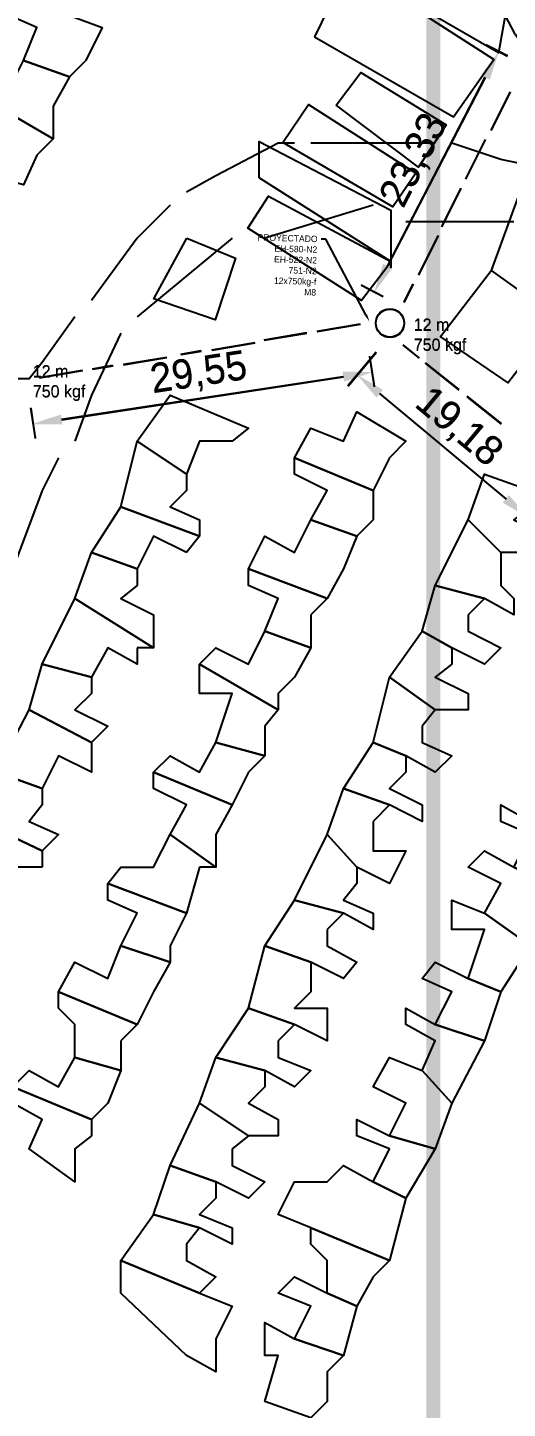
# Model space of a CAD drawing. Header units: millimetres. Extents: x -3588 to 75209, y -3737 to 38254.
# Drawn here: x 6571 to 6612.4, y 5770.2 to 5889.1 of the extents above; entities that cross this region are included whole.
import ezdxf
from ezdxf import colors
from ezdxf.entities.mleader import LeaderData, LeaderLine
from ezdxf.math import Vec2, Vec3

# ---------------------------------------------------------------- set-up
doc = ezdxf.new("R2010")
doc.units = ezdxf.units.MM
doc.linetypes.add('CONTINUA', pattern=[0])
doc.layers.add('Mancheta', color=255, linetype='Continuous')
doc.layers.add('P', color=253, linetype='Continuous')
doc.dimstyles.new('ISO-25', dxfattribs={"dimtxt": 2.5, "dimasz": 2.5, "dimexe": 1.25, "dimexo": 0.625, "dimtad": 1, "dimtxsty": 'Standard', "dimcen": 2.5, "dimadec": 0, "dimazin": 0, "dimtfac": 1, "dimtmove": 0, "dimatfit": 3, "dimfxl": 1, "dimarcsym": 0})

# ---------------------------------------------------------------- blocks, each defined once
blk = doc.blocks.new('*D203')
at = {"color": 0, "lineweight": -2, "transparency": 16777216}
for p, q in [((6601.03, 5861.17), (6598.61, 5858.27)), ((6601.34, 5857.63), (6612.23, 5848.55)), ((6615.76, 5848.89), (6613.35, 5845.99))]:
    blk.add_line(p, q, dxfattribs=at)
at = {"color": 0, "transparency": 16777216}
for points in [[(6601.6, 5857.95), (6601.07, 5857.31), (6599.41, 5859.23)], [(6612.49, 5848.87), (6611.96, 5848.23), (6614.15, 5846.95)]]:
    blk.add_solid(points, dxfattribs=at)
at = {"layer": 'Defpoints', "color": 0, "transparency": 16777216}
for p in [(6601.43, 5861.65), (6616.16, 5849.37), (6614.15, 5846.95)]:
    blk.add_point(p, dxfattribs=at)
at = {"color": 0, "transparency": 16777216, "insert": (6608.11, 5854.69), "char_height": 2.5, "attachment_point": 5, "rotation": 320.2117}
blk.add_mtext('19,18', dxfattribs=at)
blk = doc.blocks.new('*D204')
at = {"color": 0, "lineweight": -2, "transparency": 16777216}
for p, q in [((6600.47, 5860.85), (6600.87, 5858.24)), ((6573.94, 5855.4), (6598.21, 5859.1)), ((6571.26, 5856.4), (6571.65, 5853.79))]:
    blk.add_line(p, q, dxfattribs=at)
at = {"color": 0, "transparency": 16777216}
for points in [[(6598.15, 5859.51), (6598.27, 5858.68), (6600.68, 5859.47)], [(6573.87, 5855.81), (6574, 5854.99), (6571.47, 5855.02)]]:
    blk.add_solid(points, dxfattribs=at)
at = {"layer": 'Defpoints', "color": 0, "transparency": 16777216}
for p in [(6600.38, 5861.47), (6600.68, 5859.47), (6571.16, 5857.02)]:
    blk.add_point(p, dxfattribs=at)
at = {"color": 0, "transparency": 16777216, "insert": (6585.76, 5859.31), "char_height": 2.5, "attachment_point": 5, "rotation": 8.6616}
blk.add_mtext('29,55', dxfattribs=at)
blk = doc.blocks.new('*D208')
at = {"color": 0, "lineweight": -2, "transparency": 16777216}
for p, q in [((6612.36, 5886.7), (6610.49, 5887.67)), ((6602.02, 5868.6), (6610.45, 5884.88)), ((6601.63, 5865.99), (6599.76, 5866.96))]:
    blk.add_line(p, q, dxfattribs=at)
at = {"color": 0, "transparency": 16777216}
for points in [[(6610.08, 5885.07), (6610.82, 5884.69), (6611.6, 5887.1)], [(6601.65, 5868.79), (6602.39, 5868.41), (6600.87, 5866.38)]]:
    blk.add_solid(points, dxfattribs=at)
at = {"layer": 'Defpoints', "color": 0, "transparency": 16777216}
for p in [(6611.6, 5887.1), (6612.91, 5886.42), (6602.18, 5865.7)]:
    blk.add_point(p, dxfattribs=at)
at = {"color": 0, "transparency": 16777216, "insert": (6604.38, 5877.7), "char_height": 2.5, "attachment_point": 5, "rotation": 62.6155}
blk.add_mtext('23,33', dxfattribs=at)
blk = doc.blocks.new('*D805')
at = {"color": 0, "lineweight": -2, "transparency": 16777216}
for p, q in [((6601.04, 5861.13), (6598.63, 5858.23)), ((6601.35, 5857.59), (6612.24, 5848.52)), ((6615.78, 5848.86), (6613.36, 5845.96))]:
    blk.add_line(p, q, dxfattribs=at)
at = {"color": 0, "transparency": 16777216}
for points in [[(6601.61, 5857.91), (6601.08, 5857.27), (6599.43, 5859.19)], [(6612.51, 5848.84), (6611.97, 5848.2), (6614.16, 5846.92)]]:
    blk.add_solid(points, dxfattribs=at)
at = {"layer": 'Defpoints', "color": 0, "transparency": 16777216}
for p in [(6601.44, 5861.61), (6616.18, 5849.34), (6614.16, 5846.92)]:
    blk.add_point(p, dxfattribs=at)
at = {"color": 0, "transparency": 16777216, "insert": (6608.13, 5854.65), "char_height": 2.5, "attachment_point": 5, "rotation": 320.2117}
blk.add_mtext('19,18', dxfattribs=at)
blk = doc.blocks.new('*D806')
at = {"color": 0, "lineweight": -2, "transparency": 16777216}
for p, q in [((6600.48, 5860.81), (6600.88, 5858.2)), ((6573.95, 5855.36), (6598.22, 5859.06)), ((6571.27, 5856.36), (6571.66, 5853.75))]:
    blk.add_line(p, q, dxfattribs=at)
at = {"color": 0, "transparency": 16777216}
for points in [[(6598.16, 5859.47), (6598.28, 5858.65), (6600.69, 5859.44)], [(6573.89, 5855.77), (6574.01, 5854.95), (6571.48, 5854.98)]]:
    blk.add_solid(points, dxfattribs=at)
at = {"layer": 'Defpoints', "color": 0, "transparency": 16777216}
for p in [(6600.39, 5861.43), (6600.69, 5859.44), (6571.17, 5856.98)]:
    blk.add_point(p, dxfattribs=at)
at = {"color": 0, "transparency": 16777216, "insert": (6585.77, 5859.27), "char_height": 2.5, "attachment_point": 5, "rotation": 8.6616}
blk.add_mtext('29,55', dxfattribs=at)
blk = doc.blocks.new('*D810')
at = {"color": 0, "lineweight": -2, "transparency": 16777216}
for p, q in [((6612.37, 5886.66), (6610.5, 5887.63)), ((6602.03, 5868.56), (6610.46, 5884.84)), ((6601.64, 5865.95), (6599.77, 5866.92))]:
    blk.add_line(p, q, dxfattribs=at)
at = {"color": 0, "transparency": 16777216}
for points in [[(6610.09, 5885.03), (6610.83, 5884.65), (6611.61, 5887.06)], [(6601.66, 5868.75), (6602.4, 5868.37), (6600.88, 5866.34)]]:
    blk.add_solid(points, dxfattribs=at)
at = {"layer": 'Defpoints', "color": 0, "transparency": 16777216}
for p in [(6611.61, 5887.06), (6612.93, 5886.38), (6602.19, 5865.66)]:
    blk.add_point(p, dxfattribs=at)
at = {"color": 0, "transparency": 16777216, "insert": (6604.39, 5877.66), "char_height": 2.5, "attachment_point": 5, "rotation": 62.6155}
blk.add_mtext('23,33', dxfattribs=at)

msp = doc.modelspace()

# ---------------------------------------------------------------- linework, layer by layer
at = {"color": 10}
for p, q in [((6610.956, 5880.309), (6612.619, 5883.624)), ((6610.968, 5880.271), (6612.63, 5883.586)), ((6608.774, 5876.128), (6610.469, 5879.508)), ((6608.785, 5876.09), (6610.48, 5879.47)), ((6606.699, 5872.009), (6608.361, 5875.324)), ((6606.71, 5871.971), (6608.372, 5875.286)), ((6604.719, 5867.86), (6606.413, 5871.24)), ((6604.73, 5867.822), (6606.425, 5871.201)), ((6603.448, 5865.486), (6604.246, 5867.076)), ((6603.46, 5865.448), (6604.257, 5867.038)), ((6595.954, 5863.006), (6599.682, 5863.634)), ((6595.965, 5862.968), (6599.694, 5863.595)), ((6591.404, 5862.248), (6595.061, 5862.864)), ((6591.415, 5862.21), (6595.072, 5862.826)), ((6584.22, 5861.02), (6585.975, 5861.316)), ((6584.231, 5860.982), (6585.986, 5861.278)), ((6586.886, 5861.397), (6590.615, 5862.024)), ((6586.898, 5861.358), (6590.626, 5861.986)), ((6603.336, 5861.81), (6604.726, 5860.699)), ((6603.347, 5861.772), (6604.737, 5860.661)), ((6576.606, 5859.759), (6578.36, 5860.055)), ((6576.617, 5859.721), (6578.372, 5860.016)), ((6579.272, 5860.135), (6583, 5860.763)), ((6579.283, 5860.097), (6583.012, 5860.725)), ((6605.257, 5860.273), (6608.154, 5857.959)), ((6605.268, 5860.235), (6608.166, 5857.92)), ((6572.021, 5859.012), (6575.749, 5859.64)), ((6572.032, 5858.974), (6575.76, 5859.602)), ((6608.855, 5857.387), (6611.809, 5855.027)), ((6608.866, 5857.349), (6611.82, 5854.989))]:
    msp.add_line(p, q, dxfattribs=at)
at = {"color": 3}
for points in [[(6599.725, 5894.989), (6601.767, 5896.655), (6612.302, 5890.981), (6611.576, 5886.967), (6598.684, 5894.435), (6599.725, 5894.989)], [(6595.726, 5888.36), (6607.721, 5881.465), (6611.172, 5886.39), (6598.684, 5894.435), (6595.726, 5888.36)], [(6597.587, 5882.454), (6599.717, 5885.276), (6607.085, 5880.761), (6604.697, 5877.119), (6597.587, 5882.454)], [(6593.003, 5879.235), (6595.225, 5882.51), (6604.451, 5876.599), (6602.485, 5873.707), (6593.003, 5879.235)], [(6590.961, 5876.211), (6590.961, 5879.33), (6602.299, 5873.42), (6602.299, 5868.987), (6590.961, 5876.211)], [(6601.949, 5868.468), (6599.77, 5865.64), (6589.977, 5871.854), (6591.774, 5874.628), (6602.299, 5868.987), (6602.299, 5868.468), (6602.299, 5868.987), (6601.949, 5868.468)], [(6610.975, 5868.206), (6613.425, 5874.902), (6620.541, 5870.815), (6616.686, 5864.146), (6610.975, 5868.206), (6606.582, 5862.5), (6612.403, 5858.55), (6616.686, 5864.146)], [(6584.714, 5871.018), (6588.921, 5869.282), (6587.183, 5863.982), (6581.879, 5865.764), (6584.714, 5871.018)]]:
    msp.add_lwpolyline(points, dxfattribs=at)
at = {"color": 10}
for centre in [(6602.229, 5863.703), (6602.24, 5863.664)]:
    msp.add_circle(centre, 1.222, dxfattribs=at)
at = {"layer": 'P', "const_width": 1.2}
msp.add_lwpolyline([(6605.975, -522.389), (6605.975, 8803.839)], dxfattribs=at)
at = {"layer": 'P', "color": 200}
for points in [[(6576.024, 5886.322), (6574.615, 5884.914), (6570.662, 5886.322), (6571.799, 5889.155), (6569.254, 5890.275), (6570.662, 5891.684), (6577.432, 5889.155), (6576.024, 5886.322)], [(6573.207, 5882.369), (6573.207, 5879.553), (6566.437, 5883.506), (6567.846, 5884.914), (6569.254, 5883.506), (6570.662, 5886.322), (6574.615, 5884.914), (6573.207, 5882.369)], [(6571.799, 5878.144), (6570.662, 5875.6), (6566.437, 5876.72), (6567.846, 5879.553), (6565.013, 5880.961), (6566.437, 5883.506), (6573.207, 5879.553), (6571.799, 5878.144)]]:
    msp.add_lwpolyline(points, dxfattribs=at)
at = {"layer": 'P'}
for points in [[(6594.006, 5879.2), (6592.598, 5879.2), (6587.236, 5876.367), (6584.692, 5874.959)], [(6606.137, 5879.2), (6602.184, 5879.2), (6595.414, 5879.2)], [(6618.556, 5876.367), (6611.786, 5877.791), (6607.561, 5879.2)], [(6583.283, 5873.839), (6580.451, 5871.006), (6576.498, 5865.645)], [(6600.775, 5873.839), (6591.461, 5871.006)], [(6612.922, 5872.414), (6603.608, 5872.414)], [(6588.645, 5871.006), (6580.451, 5864.236)], [(6575.089, 5864.236), (6572.273, 5860.283), (6571.137, 5858.875), (6569.728, 5858.875), (6566.912, 5858.875)], [(6579.042, 5862.828), (6576.498, 5857.467), (6575.089, 5853.514)], [(6588.645, 5853.514), (6585.812, 5853.514), (6584.692, 5850.681), (6580.451, 5853.514), (6583.283, 5857.467), (6590.053, 5854.634), (6588.645, 5853.514)], [(6602.184, 5852.089), (6600.775, 5849.273), (6594.006, 5852.089), (6595.414, 5854.634), (6598.231, 5853.514), (6599.367, 5856.042), (6603.608, 5853.514), (6602.184, 5852.089)], [(6584.692, 5849.273), (6583.283, 5847.865), (6585.812, 5846.728), (6585.812, 5845.32), (6579.042, 5847.865), (6580.451, 5853.514), (6584.692, 5850.681), (6584.692, 5849.273)], [(6573.681, 5852.089), (6572.273, 5849.273), (6569.728, 5842.503)], [(6600.775, 5846.728), (6599.367, 5845.32), (6595.414, 5846.728), (6596.822, 5849.273), (6594.006, 5850.681), (6594.006, 5852.089), (6600.775, 5849.273), (6600.775, 5846.728)], [(6614.331, 5847.865), (6612.922, 5846.728), (6615.739, 5845.32), (6614.331, 5843.912), (6611.786, 5843.912), (6608.969, 5846.728), (6610.378, 5850.681), (6614.331, 5849.273), (6614.331, 5847.865)], [(6584.692, 5843.912), (6581.859, 5845.32), (6580.451, 5842.503), (6576.498, 5843.912), (6579.042, 5847.865), (6585.812, 5845.32), (6584.692, 5843.912)], [(6598.231, 5842.503), (6596.822, 5839.959), (6590.053, 5842.503), (6591.461, 5845.32), (6594.006, 5843.912), (6595.414, 5846.728), (6599.367, 5845.32), (6598.231, 5842.503)], [(6611.786, 5842.503), (6611.786, 5841.079), (6612.922, 5839.959), (6612.922, 5838.55), (6610.378, 5839.959), (6606.137, 5841.079), (6608.969, 5846.728), (6611.786, 5843.912), (6611.786, 5842.503)], [(6580.451, 5841.079), (6579.042, 5839.959), (6581.859, 5838.55), (6581.859, 5835.718), (6575.089, 5839.959), (6576.498, 5843.912), (6580.451, 5842.503), (6580.451, 5841.079)], [(6595.414, 5838.55), (6595.414, 5835.718), (6591.461, 5837.142), (6592.598, 5839.959), (6590.053, 5841.079), (6590.053, 5842.503), (6596.822, 5839.959), (6595.414, 5838.55)], [(6608.969, 5838.55), (6608.969, 5837.142), (6611.786, 5835.718), (6610.378, 5834.309), (6607.561, 5835.718), (6605.016, 5837.142), (6606.137, 5841.079), (6610.378, 5839.959), (6608.969, 5838.55)], [(6580.451, 5835.718), (6580.451, 5834.309), (6577.906, 5835.718), (6576.498, 5833.189), (6572.273, 5834.309), (6575.089, 5839.959), (6581.859, 5835.718), (6580.451, 5835.718)], [(6594.006, 5833.189), (6592.598, 5831.765), (6592.598, 5830.356), (6585.812, 5834.309), (6587.236, 5835.718), (6590.053, 5834.309), (6591.461, 5837.142), (6595.414, 5835.718), (6594.006, 5833.189)], [(6607.561, 5834.309), (6606.137, 5833.189), (6608.969, 5831.765), (6608.969, 5830.356), (6606.137, 5830.356), (6602.184, 5833.189), (6605.016, 5837.142), (6607.561, 5835.718), (6607.561, 5834.309)], [(6576.498, 5831.765), (6575.089, 5830.356), (6577.906, 5828.948), (6576.498, 5827.54), (6571.137, 5830.356), (6572.273, 5834.309), (6576.498, 5833.189), (6576.498, 5831.765)], [(6591.461, 5828.948), (6591.461, 5826.404), (6587.236, 5827.54), (6588.645, 5831.765), (6585.812, 5831.765), (6585.812, 5834.309), (6592.598, 5830.356), (6591.461, 5828.948)], [(6605.016, 5828.948), (6605.016, 5827.54), (6607.561, 5826.404), (6606.137, 5824.995), (6603.608, 5826.404), (6600.775, 5827.54), (6602.184, 5833.189), (6606.137, 5830.356), (6605.016, 5828.948)], [(6576.498, 5826.404), (6576.498, 5824.995), (6573.681, 5826.404), (6572.273, 5823.587), (6568.32, 5824.995), (6571.137, 5830.356), (6576.498, 5827.54), (6576.498, 5826.404)], [(6590.053, 5824.995), (6588.645, 5822.179), (6581.859, 5824.995), (6583.283, 5826.404), (6585.812, 5824.995), (6587.236, 5827.54), (6591.461, 5826.404), (6590.053, 5824.995)], [(6603.608, 5824.995), (6602.184, 5823.587), (6605.016, 5822.179), (6605.016, 5820.754), (6602.184, 5822.179), (6598.231, 5823.587), (6600.775, 5827.54), (6603.608, 5826.404), (6603.608, 5824.995)], [(6572.273, 5822.179), (6571.137, 5820.754), (6573.681, 5819.634), (6572.273, 5818.226), (6566.912, 5820.754), (6568.32, 5824.995), (6572.273, 5823.587), (6572.273, 5822.179)], [(6587.236, 5819.634), (6587.236, 5818.226), (6587.236, 5816.817), (6583.283, 5819.634), (6584.692, 5822.179), (6581.859, 5823.587), (6581.859, 5824.995), (6588.645, 5822.179), (6587.236, 5819.634)], [(6600.775, 5820.754), (6600.775, 5818.226), (6603.608, 5818.226), (6602.184, 5815.393), (6599.367, 5816.817), (6596.822, 5819.634), (6598.231, 5823.587), (6602.184, 5822.179), (6600.775, 5820.754)], [(6614.331, 5820.754), (6618.556, 5819.634), (6615.739, 5815.393), (6612.922, 5816.817), (6614.331, 5819.634), (6611.786, 5820.754), (6611.786, 5822.179), (6614.331, 5820.754)], [(6572.273, 5816.817), (6569.728, 5816.817), (6568.32, 5813.985), (6564.367, 5816.817), (6566.912, 5820.754), (6572.273, 5818.226), (6572.273, 5816.817)], [(6585.812, 5816.817), (6584.692, 5812.864), (6577.906, 5815.393), (6579.042, 5816.817), (6581.859, 5816.817), (6583.283, 5819.634), (6587.236, 5816.817), (6585.812, 5816.817)], [(6599.367, 5815.393), (6598.231, 5813.985), (6600.775, 5812.864), (6600.775, 5811.44), (6598.231, 5812.864), (6594.006, 5813.985), (6596.822, 5819.634), (6599.367, 5816.817), (6599.367, 5815.393)], [(6612.922, 5816.817), (6615.739, 5815.393), (6614.331, 5810.032), (6610.378, 5812.864), (6611.786, 5815.393), (6608.969, 5816.817), (6610.378, 5818.226), (6612.922, 5816.817)], [(6583.283, 5810.032), (6583.283, 5808.623), (6579.042, 5810.032), (6580.451, 5812.864), (6577.906, 5813.985), (6577.906, 5815.393), (6584.692, 5812.864), (6583.283, 5810.032)], [(6596.822, 5811.44), (6596.822, 5810.032), (6599.367, 5808.623), (6598.231, 5807.215), (6595.414, 5808.623), (6591.461, 5810.032), (6594.006, 5813.985), (6598.231, 5812.864), (6596.822, 5811.44)], [(6610.378, 5812.864), (6614.331, 5810.032), (6611.786, 5806.079), (6608.969, 5807.215), (6610.378, 5811.44), (6607.561, 5811.44), (6607.561, 5813.985), (6610.378, 5812.864)], [(6581.859, 5806.079), (6580.451, 5803.262), (6573.681, 5806.079), (6575.089, 5808.623), (6577.906, 5807.215), (6579.042, 5810.032), (6583.283, 5808.623), (6581.859, 5806.079)], [(6595.414, 5806.079), (6594.006, 5804.67), (6596.822, 5804.67), (6596.822, 5801.854), (6594.006, 5803.262), (6590.053, 5804.67), (6591.461, 5810.032), (6595.414, 5808.623), (6595.414, 5806.079)], [(6608.969, 5807.215), (6611.786, 5806.079), (6610.378, 5801.854), (6606.137, 5803.262), (6607.561, 5806.079), (6605.016, 5807.215), (6606.137, 5808.623), (6608.969, 5807.215)], [(6579.042, 5801.854), (6579.042, 5799.309), (6575.089, 5800.43), (6575.089, 5803.262), (6573.681, 5804.67), (6573.681, 5806.079), (6580.451, 5803.262), (6579.042, 5801.854)], [(6592.598, 5801.854), (6592.598, 5800.43), (6595.414, 5799.309), (6594.006, 5797.901), (6591.461, 5799.309), (6587.236, 5800.43), (6590.053, 5804.67), (6594.006, 5803.262), (6592.598, 5801.854)], [(6606.137, 5803.262), (6610.378, 5801.854), (6607.561, 5796.493), (6605.016, 5799.309), (6606.137, 5801.854), (6603.608, 5803.262), (6603.608, 5804.67), (6606.137, 5803.262)], [(6577.906, 5796.493), (6576.498, 5795.068), (6569.728, 5797.901), (6571.137, 5799.309), (6573.681, 5797.901), (6575.089, 5800.43), (6579.042, 5799.309), (6577.906, 5796.493)], [(6591.461, 5797.901), (6590.053, 5796.493), (6592.598, 5795.068), (6592.598, 5793.66), (6590.053, 5793.66), (6585.812, 5796.493), (6587.236, 5800.43), (6591.461, 5799.309), (6591.461, 5797.901)], [(6605.016, 5799.309), (6607.561, 5796.493), (6606.137, 5792.54), (6602.184, 5793.66), (6603.608, 5796.493), (6600.775, 5797.901), (6602.184, 5800.43), (6605.016, 5799.309)], [(6576.498, 5793.66), (6575.089, 5792.54), (6575.089, 5789.707), (6571.137, 5792.54), (6572.273, 5795.068), (6569.728, 5796.493), (6569.728, 5797.901), (6576.498, 5795.068), (6576.498, 5793.66)], [(6588.645, 5792.54), (6588.645, 5791.115), (6591.461, 5789.707), (6590.053, 5788.299), (6587.236, 5789.707), (6583.283, 5791.115), (6585.812, 5796.493), (6590.053, 5793.66), (6588.645, 5792.54)], [(6602.184, 5793.66), (6606.137, 5792.54), (6603.608, 5788.299), (6600.775, 5789.707), (6602.184, 5792.54), (6599.367, 5793.66), (6599.367, 5795.068), (6602.184, 5793.66)], [(6587.236, 5788.299), (6585.812, 5786.89), (6588.645, 5785.754), (6588.645, 5784.346), (6585.812, 5785.754), (6581.859, 5786.89), (6583.283, 5791.115), (6587.236, 5789.707), (6587.236, 5788.299)], [(6600.775, 5789.707), (6603.608, 5788.299), (6602.184, 5782.937), (6595.414, 5785.754), (6592.598, 5786.89), (6594.006, 5789.707), (6596.822, 5789.707), (6598.231, 5791.115), (6600.775, 5789.707)], [(6584.692, 5784.346), (6584.692, 5782.937), (6587.236, 5781.529), (6585.812, 5780.105), (6579.042, 5782.937), (6581.859, 5786.89), (6585.812, 5785.754), (6584.692, 5784.346)], [(6600.775, 5781.529), (6599.367, 5778.985), (6596.822, 5780.105), (6596.822, 5782.937), (6595.414, 5784.346), (6595.414, 5785.754), (6602.184, 5782.937), (6600.775, 5781.529)], [(6585.812, 5780.105), (6588.645, 5778.985), (6587.236, 5776.168), (6587.236, 5773.335), (6584.692, 5774.744), (6579.042, 5780.105), (6579.042, 5782.937), (6585.812, 5780.105)], [(6596.822, 5780.105), (6599.367, 5778.985), (6598.231, 5774.744), (6594.006, 5776.168), (6595.414, 5778.985), (6592.598, 5780.105), (6594.006, 5781.529), (6596.822, 5780.105)], [(6594.006, 5776.168), (6598.231, 5774.744), (6596.822, 5773.335), (6596.822, 5772.215), (6596.822, 5770.791), (6595.414, 5769.382), (6591.461, 5770.791), (6592.598, 5774.744), (6591.461, 5774.744), (6591.461, 5777.576), (6594.006, 5776.168)]]:
    msp.add_lwpolyline(points, dxfattribs=at)

# ---------------------------------------------------------------- texts
at = {"color": 10, "char_height": 1.03321, "attachment_point": 1}
for insert in [(6604.277, 5864.087), (6604.288, 5864.049), (6571.448, 5860.071), (6571.46, 5860.033)]:
    msp.add_mtext_dynamic_manual_height_columns('12 m^J750 kgf ', width=21.10344, gutter_width=5.166, heights=[0], dxfattribs=dict(at, insert=insert))

# ---------------------------------------------------------------- dimensions: what is measured, and where the dimension line sits
at = {"color": 1}
for p1, p2, distance, picture, middle in [((6602.183, 5865.7), (6612.914, 5886.415), 1.482, '*D208', (6604.383, 5877.697)), ((6602.195, 5865.661), (6612.925, 5886.377), 1.482, '*D810', (6604.394, 5877.659)), ((6571.162, 5857.016), (6600.377, 5861.467), -2.017, '*D204', (6585.759, 5859.308)), ((6571.173, 5856.978), (6600.389, 5861.429), -2.017, '*D806', (6585.771, 5859.269)), ((6601.429, 5861.646), (6616.164, 5849.374), -3.148, '*D203', (6608.115, 5854.691)), ((6601.44, 5861.607), (6616.175, 5849.335), -3.148, '*D805', (6608.126, 5854.653))]:
    dim = msp.add_aligned_dim(p1=p1, p2=p2, distance=distance, dimstyle='ISO-25', dxfattribs=at)
    dim.commit()
    dim.dimension.update_dxf_attribs({"geometry": picture, "text_midpoint": middle})

# ---------------------------------------------------------------- leaders
at = {"layer": 'Mancheta', "color": 1, "linetype": 'CONTINUA'}
ml = msp.add_multileader_mtext('Standard', dxfattribs=at)
ml.set_content('PROYECTADO\\PEH-580-N2\\PEH-522-N2\\P751-N2    \\P12x750kg-f\\PM8', color=1)
ml.set_leader_properties()
ml.build(insert=Vec2(0, 0))
ml.multileader.update_dxf_attribs({"arrow_head_size": 0.648})
ctx = ml.context
ctx.base_point, ctx.char_height, ctx.arrow_head_size, ctx.landing_gap_size, ctx.plane_origin, ctx.plane_x_axis, ctx.plane_y_axis = Vec3(6603.2, 5895.275), 0.5529, 0.648, 0.324, Vec3(6611.033, 5903.862), Vec3(0.9996111, -0.027885), Vec3(0.027885, 0.9996111)
ctx.text_align_type = 2
notes = []
notes.append((ctx, [(0, (1, 1, 0), (6609.591, 5895.096), (-0.9996111, 0.027885), 0.401, [(0, [(6613.334, 5888.007)], 0, [])])]))
ctx.mtext.insert, ctx.mtext.text_direction, ctx.mtext.rotation, ctx.mtext.width, ctx.mtext.alignment, ctx.mtext.flow_direction = Vec3(6608.874, 5895.398), Vec3(0.9996111, -0.027885), 6.2552967, 5.37864, 3, 5
ml = msp.add_multileader_mtext('Standard', dxfattribs=at)
ml.set_content('PROYECTADO\\PEH-580-N2\\PEH-522-N2\\P751-N2    \\P12x750kg-f\\PM8', color=1)
ml.set_leader_properties()
ml.build(insert=Vec2(0, 0))
ml.multileader.update_dxf_attribs({"arrow_head_size": 0.648})
ctx = ml.context
ctx.base_point, ctx.char_height, ctx.arrow_head_size, ctx.landing_gap_size, ctx.plane_origin, ctx.plane_x_axis, ctx.plane_y_axis = Vec3(6590.328, 5871.088), 0.5529, 0.648, 0.324, Vec3(6598.161, 5879.676), Vec3(0.9996111, -0.027885), Vec3(0.027885, 0.9996111)
ctx.text_align_type = 2
notes.append((ctx, [(0, (1, 1, 0), (6596.719, 5870.91), (-0.9996111, 0.027885), 0.401, [(0, [(6600.462, 5863.821)], 0, [])])]))
ctx.mtext.insert, ctx.mtext.text_direction, ctx.mtext.rotation, ctx.mtext.width, ctx.mtext.alignment, ctx.mtext.flow_direction = Vec3(6596.002, 5871.211), Vec3(0.9996111, -0.027885), 6.2552967, 5.37864, 3, 5
for ctx, leaders in notes:
    for number, flags, end, landing, length, lines in leaders:
        leader = LeaderData()
        leader.index, (leader.has_last_leader_line, leader.has_dogleg_vector, leader.attachment_direction) = number, flags
        leader.last_leader_point, leader.dogleg_vector, leader.dogleg_length = Vec3(end), Vec3(landing), length
        for number, points, colour, breaks in lines:
            line = LeaderLine()
            line.index, line.vertices, line.color, line.breaks = number, Vec3.list(points), colors.encode_raw_color(colour), breaks
            leader.lines.append(line)
        ctx.leaders.append(leader)

doc.saveas('drawing.dxf')
